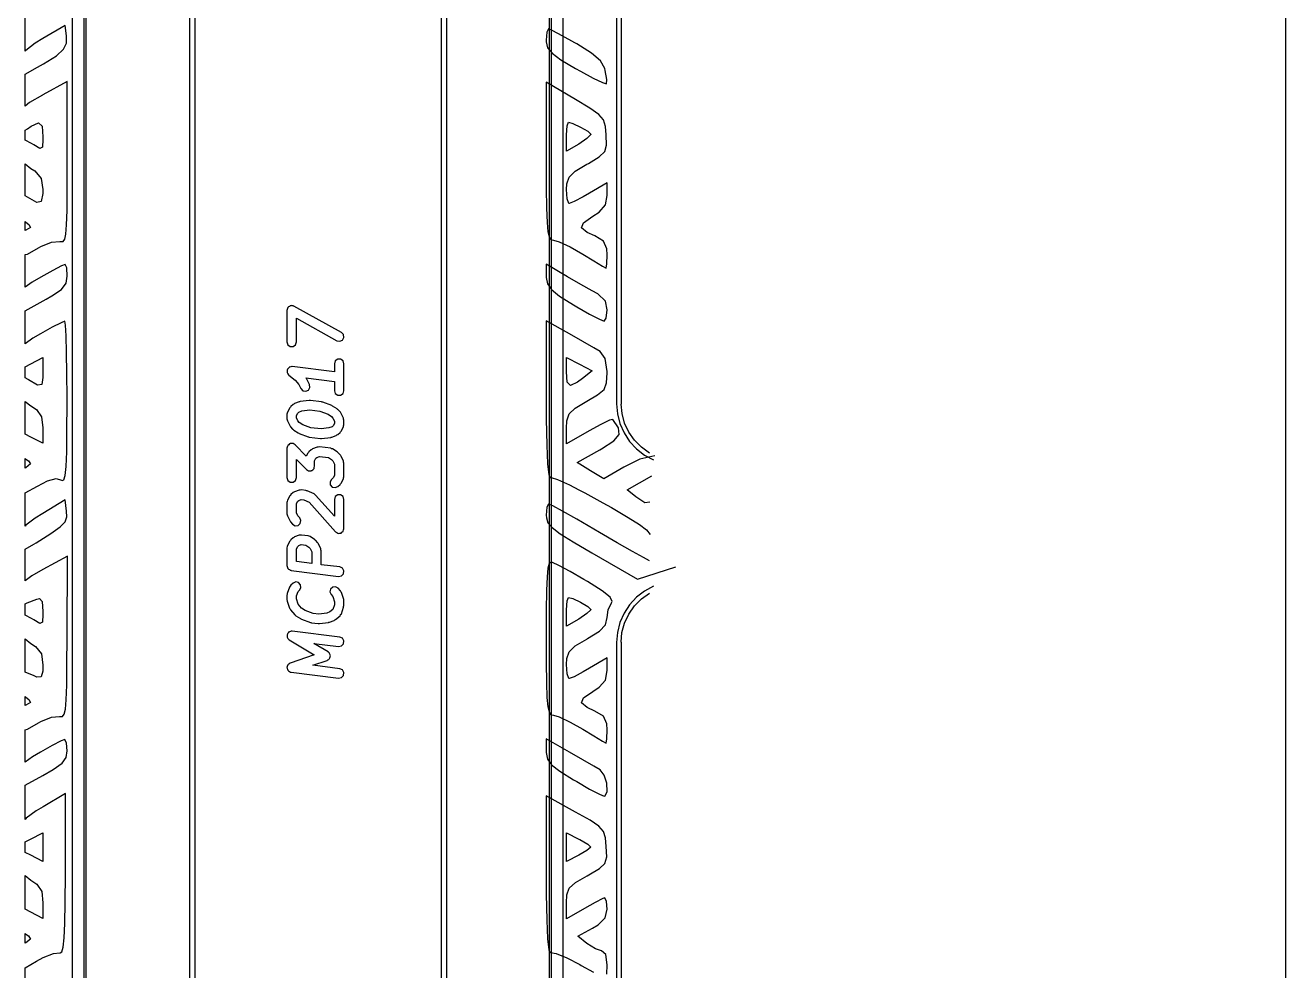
# Model space of a CAD drawing. Header units: millimetres. Extents: x 38 to 487, y 14 to 137.
# Drawn here: x 460.1 to 486.66, y 66.08 to 86 of the extents above; entities that cross this region are included whole.
import ezdxf

# ---------------------------------------------------------------- set-up
doc = ezdxf.new("R2010")
doc.units = ezdxf.units.MM
doc.layers.add('BLACK', color=20, linetype='Continuous')

msp = doc.modelspace()

# ---------------------------------------------------------------- linework, layer by layer
for p, q in [((486.659, 16.436), (486.659, 134.786)), ((461.085, 93.635), (461.085, 57.319)), ((471.435, 57.319), (471.435, 93.635))]:
    msp.add_line(p, q)
at = {"layer": 'BLACK', "linetype": 'Continuous'}
for p, q in [((472.559, 113.608), (472.559, 78.024)), ((472.559, 113.608), (472.559, 78.024)), ((472.659, 78.024), (472.659, 113.608)), ((472.659, 78.024), (472.659, 113.608)), ((461.335, 93.694), (461.335, 57.594)), ((461.385, 57.619), (461.385, 93.668)), ((471.135, 93.668), (471.135, 57.619)), ((471.185, 57.594), (471.185, 93.694)), ((463.56, 93.474), (463.56, 57.793)), ((463.68, 57.854), (463.68, 93.414)), ((468.86, 93.414), (468.86, 57.854)), ((468.98, 57.793), (468.98, 93.474)), ((460.098, 85.447), (460.098, 86.151)), ((460.942, 85.988), (460.471, 85.712)), ((460.97, 85.77), (460.942, 85.988)), ((471.09, 85.85), (471.076, 85.678)), ((471.123, 85.917), (471.09, 85.85)), ((471.214, 85.877), (471.123, 85.917)), ((471.413, 85.772), (471.214, 85.877)), ((460.31, 85.614), (460.112, 85.466)), ((460.471, 85.712), (460.31, 85.614)), ((460.907, 85.488), (460.97, 85.617)), ((460.97, 85.617), (460.97, 85.77)), ((471.076, 85.678), (471.077, 85.646)), ((471.077, 85.646), (471.106, 85.522)), ((471.678, 85.624), (471.413, 85.772)), ((471.718, 85.601), (471.678, 85.624)), ((472.031, 85.405), (471.718, 85.601)), ((460.112, 85.466), (460.098, 85.447)), ((460.485, 85.183), (460.755, 85.353)), ((460.755, 85.353), (460.907, 85.488)), ((471.106, 85.522), (471.199, 85.405)), ((471.199, 85.405), (471.385, 85.269)), ((471.385, 85.269), (471.695, 85.085)), ((472.217, 85.244), (472.031, 85.405)), ((460.098, 84.962), (460.358, 85.111)), ((460.358, 85.111), (460.485, 85.183)), ((471.695, 85.085), (471.799, 85.026)), ((471.799, 85.026), (472.068, 84.881)), ((472.308, 85.087), (472.217, 85.244)), ((472.321, 85.039), (472.308, 85.087)), ((472.35, 84.854), (472.321, 85.039)), ((460.098, 84.293), (460.098, 84.962)), ((460.984, 84.811), (460.472, 84.53)), ((460.984, 83.106), (460.984, 84.811)), ((471.696, 84.43), (471.076, 84.796)), ((471.076, 84.796), (471.076, 83.133)), ((472.068, 84.881), (472.262, 84.787)), ((472.262, 84.787), (472.344, 84.762)), ((472.344, 84.762), (472.35, 84.854)), ((460.459, 84.523), (460.19, 84.366)), ((460.472, 84.53), (460.459, 84.523)), ((460.19, 84.366), (460.098, 84.293)), ((471.998, 84.248), (471.696, 84.43)), ((472.183, 84.117), (471.998, 84.248)), ((460.225, 83.868), (460.381, 83.937)), ((460.381, 83.937), (460.454, 83.868)), ((471.517, 83.874), (471.542, 83.95)), ((471.542, 83.95), (471.633, 83.926)), ((472.282, 84), (472.183, 84.117)), ((472.324, 83.862), (472.282, 84)), ((460.098, 83.786), (460.148, 83.816)), ((460.098, 83.576), (460.098, 83.786)), ((460.148, 83.816), (460.225, 83.868)), ((460.454, 83.868), (460.471, 83.645)), ((471.504, 83.688), (471.517, 83.874)), ((471.504, 83.645), (471.504, 83.688)), ((471.633, 83.926), (471.797, 83.85)), ((471.797, 83.85), (471.95, 83.762)), ((472.015, 83.691), (471.932, 83.608)), ((471.95, 83.762), (472.017, 83.698)), ((472.017, 83.698), (472.015, 83.691)), ((472.34, 83.686), (472.324, 83.862)), ((472.347, 83.47), (472.34, 83.686)), ((460.233, 83.507), (460.098, 83.576)), ((460.281, 83.474), (460.233, 83.507)), ((460.407, 83.397), (460.281, 83.474)), ((460.46, 83.426), (460.407, 83.397)), ((460.471, 83.591), (460.46, 83.426)), ((460.471, 83.645), (460.471, 83.591)), ((471.504, 83.341), (471.504, 83.645)), ((471.76, 83.493), (471.504, 83.341)), ((471.932, 83.608), (471.76, 83.493)), ((472.309, 83.332), (472.347, 83.47)), ((471.963, 83.084), (472.193, 83.22)), ((472.193, 83.22), (472.309, 83.332)), ((460.098, 82.403), (460.098, 83.079)), ((460.098, 83.079), (460.215, 82.98)), ((460.215, 82.98), (460.299, 82.925)), ((460.299, 82.925), (460.436, 82.768)), ((460.984, 82.526), (460.984, 83.106)), ((471.076, 83.133), (471.077, 82.566)), ((471.558, 82.798), (471.687, 82.919)), ((471.687, 82.919), (471.934, 83.068)), ((471.934, 83.068), (471.963, 83.084)), ((460.436, 82.768), (460.471, 82.534)), ((471.504, 82.533), (471.509, 82.657)), ((471.509, 82.657), (471.558, 82.798)), ((472.359, 82.674), (471.988, 82.456)), ((472.359, 82.411), (472.359, 82.674)), ((460.143, 82.376), (460.098, 82.403)), ((460.148, 82.372), (460.143, 82.376)), ((460.34, 82.26), (460.148, 82.372)), ((460.47, 82.448), (460.437, 82.28)), ((460.471, 82.534), (460.47, 82.448)), ((460.98, 82.095), (460.984, 82.526)), ((471.077, 82.566), (471.082, 82.139)), ((471.518, 82.337), (471.504, 82.533)), ((471.855, 82.381), (471.661, 82.279)), ((471.988, 82.456), (471.855, 82.381)), ((472.324, 82.21), (472.359, 82.411)), ((460.437, 82.28), (460.34, 82.26)), ((460.971, 81.793), (460.98, 82.095)), ((471.082, 82.139), (471.092, 81.839)), ((471.554, 82.241), (471.518, 82.337)), ((471.56, 82.239), (471.554, 82.241)), ((471.661, 82.279), (471.56, 82.239)), ((472.191, 82.057), (472.324, 82.21)), ((460.098, 81.672), (460.098, 81.863)), ((460.098, 81.863), (460.108, 81.848)), ((460.108, 81.848), (460.173, 81.799)), ((471.092, 81.839), (471.109, 81.644)), ((471.819, 81.728), (471.86, 81.833)), ((471.86, 81.833), (472.06, 81.971)), ((472.06, 81.971), (472.191, 82.057)), ((460.108, 81.68), (460.098, 81.672)), ((460.211, 81.734), (460.108, 81.68)), ((460.173, 81.799), (460.211, 81.734)), ((460.931, 81.487), (460.955, 81.597)), ((460.955, 81.597), (460.971, 81.793)), ((471.109, 81.644), (471.136, 81.532)), ((471.94, 81.629), (471.819, 81.728)), ((472.1, 81.556), (471.94, 81.629)), ((472.284, 81.448), (472.1, 81.556)), ((460.143, 81.173), (460.377, 81.305)), ((460.377, 81.305), (460.429, 81.335)), ((460.429, 81.335), (460.655, 81.426)), ((460.655, 81.426), (460.826, 81.441)), ((460.826, 81.441), (460.846, 81.437)), ((460.846, 81.437), (460.895, 81.441)), ((460.895, 81.441), (460.931, 81.487)), ((471.136, 81.532), (471.174, 81.481)), ((471.174, 81.481), (471.226, 81.469)), ((471.226, 81.469), (471.35, 81.435)), ((471.35, 81.435), (471.578, 81.329)), ((471.578, 81.329), (471.846, 81.176)), ((472.352, 81.287), (472.284, 81.448)), ((472.359, 81.16), (472.352, 81.287)), ((460.098, 81.163), (460.143, 81.173)), ((460.098, 80.477), (460.098, 81.163)), ((471.846, 81.176), (472.077, 81.033)), ((472.077, 81.033), (472.26, 80.923)), ((472.353, 80.968), (472.359, 81.16)), ((460.678, 80.829), (460.427, 80.692)), ((460.864, 80.925), (460.678, 80.829)), ((460.94, 80.956), (460.864, 80.925)), ((460.972, 80.882), (460.94, 80.956)), ((460.984, 80.713), (460.972, 80.882)), ((471.525, 80.696), (471.076, 80.96)), ((471.076, 80.96), (471.076, 80.706)), ((472.26, 80.923), (472.337, 80.878)), ((472.337, 80.878), (472.34, 80.878)), ((472.34, 80.878), (472.353, 80.968)), ((460.247, 80.586), (460.098, 80.477)), ((460.427, 80.692), (460.247, 80.586)), ((460.864, 80.432), (460.96, 80.56)), ((460.96, 80.56), (460.984, 80.713)), ((471.076, 80.706), (471.076, 80.684)), ((471.076, 80.684), (471.1, 80.548)), ((471.1, 80.548), (471.184, 80.428)), ((471.802, 80.537), (471.525, 80.696)), ((472.046, 80.401), (471.802, 80.537)), ((460.286, 80.084), (460.536, 80.222)), ((460.536, 80.222), (460.661, 80.293)), ((460.661, 80.293), (460.864, 80.432)), ((471.184, 80.428), (471.358, 80.291)), ((471.358, 80.291), (471.653, 80.106)), ((472.166, 80.339), (472.046, 80.401)), ((472.325, 80.183), (472.166, 80.339)), ((460.098, 79.982), (460.286, 80.084)), ((460.098, 79.285), (460.098, 79.982)), ((465.616, 80.001), (465.613, 79.991)), ((465.613, 79.991), (465.613, 79.325)), ((465.625, 80.029), (465.614, 80.01)), ((465.614, 80.01), (465.616, 80.001)), ((465.632, 80.05), (465.625, 80.029)), ((465.64, 80.056), (465.632, 80.05)), ((465.644, 80.064), (465.64, 80.056)), ((465.664, 80.074), (465.644, 80.064)), ((465.682, 80.086), (465.664, 80.074)), ((465.692, 80.086), (465.682, 80.086)), ((465.7, 80.091), (465.692, 80.086)), ((465.722, 80.086), (465.7, 80.091)), ((465.744, 80.086), (465.722, 80.086)), ((465.751, 80.081), (465.744, 80.086)), ((465.761, 80.079), (465.751, 80.081)), ((466.761, 79.525), (465.761, 80.079)), ((471.653, 80.106), (471.721, 80.066)), ((471.721, 80.066), (471.991, 79.91)), ((472.359, 80.002), (472.325, 80.183)), ((472.339, 79.828), (472.359, 80.002)), ((460.853, 79.729), (460.667, 79.634)), ((460.93, 79.759), (460.853, 79.729)), ((460.946, 79.678), (460.93, 79.759)), ((465.813, 79.325), (465.813, 79.822)), ((465.813, 79.822), (466.664, 79.35)), ((471.568, 79.493), (471.076, 79.771)), ((471.076, 79.771), (471.076, 78.092)), ((471.991, 79.91), (472.196, 79.801)), ((472.196, 79.801), (472.295, 79.759)), ((472.295, 79.759), (472.339, 79.828)), ((460.418, 79.496), (460.259, 79.402)), ((460.667, 79.634), (460.418, 79.496)), ((460.959, 79.451), (460.946, 79.678)), ((460.97, 79.104), (460.959, 79.451)), ((466.803, 79.48), (466.761, 79.525)), ((466.781, 79.365), (466.811, 79.419)), ((466.811, 79.419), (466.803, 79.48)), ((471.846, 79.334), (471.568, 79.493)), ((460.259, 79.402), (460.098, 79.285)), ((465.613, 79.325), (465.632, 79.266)), ((465.632, 79.266), (465.682, 79.23)), ((465.682, 79.23), (465.744, 79.23)), ((465.744, 79.23), (465.794, 79.266)), ((465.794, 79.266), (465.813, 79.325)), ((466.664, 79.35), (466.725, 79.339)), ((466.725, 79.339), (466.781, 79.365)), ((472.082, 79.199), (471.846, 79.334)), ((472.209, 79.124), (472.082, 79.199)), ((460.215, 78.861), (460.471, 78.994)), ((460.471, 78.994), (460.471, 78.692)), ((460.978, 78.663), (460.97, 79.104)), ((466.632, 78.925), (466.613, 78.866)), ((466.682, 78.961), (466.632, 78.925)), ((466.744, 78.961), (466.682, 78.961)), ((466.794, 78.925), (466.744, 78.961)), ((466.813, 78.866), (466.794, 78.925)), ((471.504, 78.692), (471.504, 78.994)), ((471.504, 78.994), (471.775, 78.853)), ((472.32, 78.978), (472.209, 79.124)), ((472.359, 78.703), (472.32, 78.978)), ((460.098, 78.801), (460.215, 78.861)), ((460.098, 78.57), (460.098, 78.801)), ((460.471, 78.692), (460.47, 78.577)), ((460.98, 78.153), (460.978, 78.663)), ((465.618, 78.713), (465.614, 78.687)), ((465.614, 78.687), (465.617, 78.683)), ((465.617, 78.683), (465.616, 78.679)), ((465.616, 78.679), (465.631, 78.656)), ((465.619, 78.74), (465.618, 78.713)), ((465.622, 78.744), (465.619, 78.74)), ((465.641, 78.768), (465.622, 78.748)), ((465.622, 78.748), (465.622, 78.744)), ((465.631, 78.656), (465.644, 78.633)), ((465.657, 78.789), (465.641, 78.768)), ((465.644, 78.633), (465.648, 78.631)), ((465.648, 78.631), (465.651, 78.627)), ((465.651, 78.627), (465.787, 78.52)), ((465.661, 78.79), (465.657, 78.789)), ((465.664, 78.793), (465.661, 78.79)), ((465.691, 78.798), (465.664, 78.793)), ((465.717, 78.806), (465.691, 78.798)), ((465.721, 78.804), (465.717, 78.806)), ((465.725, 78.805), (465.721, 78.804)), ((466.613, 78.694), (465.725, 78.805)), ((466.613, 78.866), (466.613, 78.694)), ((466.813, 78.295), (466.813, 78.866)), ((471.52, 78.475), (471.504, 78.692)), ((471.775, 78.853), (472.046, 78.713)), ((472.046, 78.713), (471.839, 78.554)), ((472.349, 78.465), (472.359, 78.674)), ((472.359, 78.674), (472.359, 78.703)), ((460.157, 78.536), (460.098, 78.57)), ((460.169, 78.529), (460.157, 78.536)), ((460.357, 78.417), (460.169, 78.529)), ((460.445, 78.427), (460.357, 78.417)), ((460.47, 78.577), (460.445, 78.427)), ((465.787, 78.52), (465.866, 78.43)), ((465.866, 78.43), (465.908, 78.342)), ((466.025, 78.552), (466.012, 78.567)), ((466.012, 78.567), (466.613, 78.492)), ((466.031, 78.539), (466.025, 78.552)), ((466.041, 78.528), (466.031, 78.539)), ((466.089, 78.427), (466.041, 78.528)), ((466.067, 78.311), (466.097, 78.365)), ((466.097, 78.365), (466.089, 78.427)), ((466.613, 78.492), (466.613, 78.295)), ((471.586, 78.406), (471.52, 78.475)), ((471.733, 78.476), (471.586, 78.406)), ((471.839, 78.554), (471.733, 78.476)), ((472.294, 78.326), (472.349, 78.465)), ((460.98, 78.04), (460.98, 78.153)), ((466.081, 78.091), (465.891, 78.067)), ((465.908, 78.342), (465.95, 78.297)), ((465.95, 78.297), (466.011, 78.285)), ((466.011, 78.285), (466.067, 78.311)), ((466.094, 78.088), (466.081, 78.091)), ((466.106, 78.091), (466.094, 78.088)), ((466.344, 78.061), (466.106, 78.091)), ((466.613, 78.295), (466.632, 78.236)), ((466.632, 78.236), (466.682, 78.2)), ((466.682, 78.2), (466.744, 78.2)), ((466.744, 78.2), (466.794, 78.236)), ((466.794, 78.236), (466.813, 78.295)), ((471.076, 78.092), (471.077, 77.7)), ((471.931, 78.075), (472.157, 78.208)), ((472.157, 78.208), (472.294, 78.326)), ((460.098, 77.382), (460.098, 78.073)), ((460.098, 78.073), (460.214, 77.98)), ((460.214, 77.98), (460.338, 77.899)), ((460.338, 77.899), (460.444, 77.75)), ((460.978, 77.448), (460.98, 78.04)), ((465.624, 77.848), (465.62, 77.824)), ((465.672, 77.937), (465.624, 77.848)), ((465.685, 77.95), (465.672, 77.937)), ((465.694, 77.965), (465.685, 77.95)), ((465.742, 78.007), (465.694, 77.965)), ((465.759, 78.014), (465.742, 78.007)), ((465.773, 78.025), (465.759, 78.014)), ((465.868, 78.061), (465.773, 78.025)), ((465.813, 77.776), (465.84, 77.827)), ((465.84, 77.827), (465.86, 77.845)), ((465.86, 77.845), (465.927, 77.87)), ((465.88, 78.062), (465.868, 78.061)), ((465.891, 78.067), (465.88, 78.062)), ((465.927, 77.87), (466.094, 77.891)), ((466.094, 77.891), (466.308, 77.864)), ((466.308, 77.864), (466.478, 77.8)), ((466.355, 78.056), (466.344, 78.061)), ((466.367, 78.055), (466.355, 78.056)), ((466.557, 77.984), (466.367, 78.055)), ((466.565, 77.977), (466.557, 77.984)), ((466.575, 77.975), (466.565, 77.977)), ((466.67, 77.915), (466.575, 77.975)), ((466.68, 77.904), (466.67, 77.915)), ((466.692, 77.897), (466.68, 77.904)), ((466.74, 77.844), (466.692, 77.897)), ((466.746, 77.83), (466.74, 77.844)), ((466.755, 77.82), (466.746, 77.83)), ((471.559, 77.808), (471.687, 77.928)), ((471.687, 77.928), (471.931, 78.075)), ((472.559, 78.024), (472.577, 77.811)), ((472.559, 78.024), (472.577, 77.811)), ((472.656, 78.015), (472.659, 78.024)), ((472.656, 78.015), (472.659, 78.024)), ((472.673, 77.816), (472.656, 78.015)), ((472.673, 77.816), (472.656, 78.015)), ((460.444, 77.75), (460.471, 77.512)), ((465.62, 77.824), (465.613, 77.801)), ((465.613, 77.801), (465.613, 77.706)), ((465.613, 77.706), (465.619, 77.685)), ((465.619, 77.685), (465.622, 77.663)), ((465.622, 77.663), (465.67, 77.562)), ((465.67, 77.562), (465.68, 77.551)), ((465.813, 77.728), (465.813, 77.776)), ((465.845, 77.66), (465.813, 77.728)), ((465.873, 77.628), (465.845, 77.66)), ((465.948, 77.581), (465.873, 77.628)), ((466.118, 77.518), (465.948, 77.581)), ((466.478, 77.8), (466.552, 77.753)), ((466.552, 77.753), (466.581, 77.721)), ((466.581, 77.721), (466.613, 77.654)), ((466.613, 77.606), (466.585, 77.555)), ((466.613, 77.654), (466.613, 77.606)), ((466.803, 77.718), (466.755, 77.82)), ((466.806, 77.697), (466.803, 77.718)), ((466.805, 77.558), (466.813, 77.581)), ((466.813, 77.676), (466.806, 77.697)), ((466.813, 77.581), (466.813, 77.676)), ((471.077, 77.7), (471.086, 77.149)), ((471.504, 77.508), (471.511, 77.666)), ((471.511, 77.666), (471.559, 77.808)), ((472.227, 77.588), (471.979, 77.453)), ((472.408, 77.675), (472.227, 77.588)), ((472.48, 77.694), (472.408, 77.675)), ((472.602, 77.514), (472.48, 77.694)), ((472.577, 77.811), (472.63, 77.604)), ((472.577, 77.811), (472.63, 77.604)), ((472.63, 77.604), (472.716, 77.408)), ((472.63, 77.604), (472.716, 77.408)), ((472.727, 77.614), (472.673, 77.816)), ((472.727, 77.614), (472.673, 77.816)), ((472.816, 77.424), (472.727, 77.614)), ((472.816, 77.424), (472.727, 77.614)), ((460.215, 77.322), (460.098, 77.382)), ((460.471, 77.189), (460.215, 77.322)), ((460.471, 77.512), (460.471, 77.189)), ((460.972, 77.009), (460.978, 77.448)), ((465.68, 77.551), (465.686, 77.538)), ((465.686, 77.538), (465.733, 77.484)), ((465.733, 77.484), (465.746, 77.477)), ((465.746, 77.477), (465.755, 77.466)), ((465.755, 77.466), (465.85, 77.407)), ((465.85, 77.407), (465.86, 77.404)), ((465.86, 77.404), (465.868, 77.398)), ((465.868, 77.398), (466.058, 77.326)), ((466.058, 77.326), (466.07, 77.326)), ((466.07, 77.326), (466.081, 77.321)), ((466.081, 77.321), (466.319, 77.291)), ((466.332, 77.491), (466.118, 77.518)), ((466.319, 77.291), (466.332, 77.293)), ((466.498, 77.512), (466.332, 77.491)), ((466.332, 77.293), (466.344, 77.291)), ((466.344, 77.291), (466.535, 77.315)), ((466.565, 77.537), (466.498, 77.512)), ((466.535, 77.315), (466.545, 77.32)), ((466.545, 77.32), (466.557, 77.32)), ((466.557, 77.32), (466.653, 77.356)), ((466.585, 77.555), (466.565, 77.537)), ((466.653, 77.356), (466.667, 77.367)), ((466.667, 77.367), (466.683, 77.374)), ((466.683, 77.374), (466.731, 77.416)), ((466.731, 77.416), (466.74, 77.432)), ((466.74, 77.432), (466.753, 77.444)), ((466.753, 77.444), (466.801, 77.534)), ((466.801, 77.534), (466.805, 77.558)), ((471.504, 77.181), (471.504, 77.508)), ((471.979, 77.453), (471.504, 77.181)), ((472.499, 77.24), (472.614, 77.374)), ((472.614, 77.374), (472.602, 77.514)), ((472.716, 77.408), (472.833, 77.229)), ((472.716, 77.408), (472.833, 77.229)), ((472.936, 77.253), (472.816, 77.424)), ((472.936, 77.253), (472.816, 77.424)), ((465.62, 77.109), (465.613, 77.087)), ((465.613, 77.087), (465.613, 76.468)), ((465.624, 77.132), (465.62, 77.109)), ((465.629, 77.138), (465.624, 77.132)), ((465.632, 77.145), (465.629, 77.138)), ((465.651, 77.159), (465.632, 77.145)), ((465.667, 77.176), (465.651, 77.159)), ((465.675, 77.177), (465.667, 77.176)), ((465.682, 77.182), (465.675, 77.177)), ((465.705, 77.182), (465.682, 77.182)), ((465.728, 77.185), (465.705, 77.182)), ((465.735, 77.182), (465.728, 77.185)), ((465.744, 77.182), (465.735, 77.182)), ((465.762, 77.168), (465.744, 77.182)), ((465.783, 77.157), (465.762, 77.168)), ((466.019, 76.921), (465.783, 77.157)), ((466.123, 77.055), (466.075, 77.013)), ((466.14, 77.062), (466.123, 77.055)), ((466.154, 77.073), (466.14, 77.062)), ((466.249, 77.109), (466.154, 77.073)), ((466.273, 77.11), (466.249, 77.109)), ((466.296, 77.114), (466.273, 77.11)), ((466.535, 77.085), (466.296, 77.114)), ((466.554, 77.075), (466.535, 77.085)), ((466.575, 77.07), (466.554, 77.075)), ((466.67, 77.011), (466.575, 77.07)), ((471.086, 77.149), (471.104, 76.758)), ((471.727, 76.783), (472.207, 77.055)), ((472.207, 77.055), (472.243, 77.076)), ((472.243, 77.076), (472.499, 77.24)), ((472.833, 77.229), (472.978, 77.071)), ((472.833, 77.229), (472.978, 77.071)), ((473.084, 77.105), (472.936, 77.253)), ((473.084, 77.105), (472.936, 77.253)), ((472.978, 77.071), (473.146, 76.94)), ((472.978, 77.071), (473.146, 76.94)), ((473.255, 76.985), (473.084, 77.105)), ((473.255, 76.985), (473.084, 77.105)), ((460.098, 76.665), (460.098, 76.869)), ((460.098, 76.869), (460.108, 76.855)), ((460.108, 76.855), (460.166, 76.819)), ((460.166, 76.819), (460.212, 76.754)), ((460.96, 76.704), (460.972, 77.009)), ((465.813, 76.468), (465.813, 76.845)), ((465.813, 76.845), (466.023, 76.635)), ((466.053, 76.985), (466.019, 76.921)), ((466.066, 76.997), (466.053, 76.985)), ((466.075, 77.013), (466.066, 76.997)), ((466.194, 76.823), (466.221, 76.875)), ((466.194, 76.706), (466.194, 76.823)), ((466.221, 76.875), (466.241, 76.892)), ((466.241, 76.892), (466.296, 76.913)), ((466.296, 76.913), (466.488, 76.889)), ((466.488, 76.889), (466.552, 76.849)), ((466.552, 76.849), (466.581, 76.817)), ((466.581, 76.817), (466.613, 76.749)), ((466.68, 77), (466.67, 77.011)), ((466.692, 76.992), (466.68, 77)), ((466.74, 76.939), (466.692, 76.992)), ((466.746, 76.925), (466.74, 76.939)), ((466.755, 76.915), (466.746, 76.925)), ((466.803, 76.814), (466.755, 76.915)), ((466.806, 76.792), (466.803, 76.814)), ((466.813, 76.771), (466.806, 76.792)), ((466.813, 76.485), (466.813, 76.771)), ((472.01, 76.611), (471.727, 76.783)), ((473.049, 76.854), (472.714, 76.688)), ((473.362, 76.923), (473.049, 76.854)), ((473.146, 76.94), (473.335, 76.838)), ((473.146, 76.94), (473.335, 76.838)), ((460.108, 76.676), (460.098, 76.665)), ((460.212, 76.754), (460.108, 76.676)), ((460.914, 76.421), (460.941, 76.514)), ((460.941, 76.514), (460.96, 76.704)), ((466.023, 76.635), (466.044, 76.624)), ((466.044, 76.624), (466.063, 76.611)), ((466.063, 76.611), (466.071, 76.611)), ((466.071, 76.611), (466.078, 76.607)), ((466.078, 76.607), (466.101, 76.611)), ((466.101, 76.611), (466.124, 76.611)), ((466.124, 76.611), (466.131, 76.615)), ((466.131, 76.615), (466.139, 76.617)), ((466.139, 76.617), (466.156, 76.633)), ((466.156, 76.633), (466.174, 76.647)), ((466.174, 76.647), (466.177, 76.655)), ((466.177, 76.655), (466.183, 76.66)), ((466.183, 76.66), (466.186, 76.683)), ((466.186, 76.683), (466.194, 76.706)), ((466.613, 76.51), (466.585, 76.459)), ((466.613, 76.749), (466.613, 76.51)), ((471.104, 76.758), (471.129, 76.528)), ((471.129, 76.528), (471.162, 76.466)), ((472.293, 76.439), (472.01, 76.611)), ((472.714, 76.688), (472.293, 76.439)), ((473.041, 76.355), (473.3, 76.501)), ((460.098, 76.145), (460.355, 76.289)), ((460.355, 76.289), (460.566, 76.397)), ((460.566, 76.397), (460.75, 76.451)), ((460.75, 76.451), (460.865, 76.416)), ((460.865, 76.416), (460.878, 76.408)), ((460.878, 76.408), (460.914, 76.421)), ((465.613, 76.468), (465.632, 76.409)), ((465.632, 76.409), (465.682, 76.372)), ((465.682, 76.372), (465.744, 76.372)), ((465.744, 76.372), (465.794, 76.409)), ((465.794, 76.409), (465.813, 76.468)), ((466.552, 76.43), (466.52, 76.377)), ((466.52, 76.377), (466.525, 76.315)), ((466.525, 76.315), (466.566, 76.269)), ((466.585, 76.459), (466.552, 76.43)), ((466.566, 76.269), (466.626, 76.255)), ((466.626, 76.255), (466.683, 76.279)), ((466.683, 76.279), (466.731, 76.321)), ((466.731, 76.321), (466.74, 76.336)), ((466.74, 76.336), (466.753, 76.349)), ((466.753, 76.349), (466.801, 76.438)), ((466.801, 76.438), (466.805, 76.462)), ((466.805, 76.462), (466.813, 76.485)), ((471.162, 76.466), (471.177, 76.469)), ((471.177, 76.469), (471.316, 76.425)), ((471.316, 76.425), (471.564, 76.312)), ((471.564, 76.312), (471.765, 76.21)), ((472.783, 76.21), (473.041, 76.355)), ((460.098, 75.443), (460.098, 76.145)), ((460.942, 75.996), (460.471, 75.713)), ((460.971, 75.762), (460.942, 75.996)), ((465.62, 75.967), (465.613, 75.944)), ((465.624, 75.991), (465.62, 75.967)), ((465.672, 76.08), (465.624, 75.991)), ((465.685, 76.093), (465.672, 76.08)), ((465.694, 76.108), (465.685, 76.093)), ((465.742, 76.15), (465.694, 76.108)), ((465.759, 76.157), (465.742, 76.15)), ((465.773, 76.168), (465.759, 76.157)), ((465.868, 76.204), (465.773, 76.168)), ((465.813, 75.919), (465.84, 75.97)), ((465.84, 75.97), (465.86, 75.987)), ((465.86, 75.987), (465.915, 76.008)), ((465.892, 76.205), (465.868, 76.204)), ((465.916, 76.21), (465.892, 76.205)), ((465.915, 76.008), (465.971, 76.001)), ((466.011, 76.198), (465.916, 76.21)), ((465.971, 76.001), (466.08, 75.951)), ((466.025, 76.191), (466.011, 76.198)), ((466.04, 76.189), (466.025, 76.191)), ((466.183, 76.124), (466.04, 76.189)), ((466.198, 76.11), (466.183, 76.124)), ((466.216, 76.099), (466.198, 76.11)), ((466.613, 75.653), (466.216, 76.099)), ((466.632, 76.068), (466.613, 76.009)), ((466.613, 76.009), (466.613, 75.653)), ((466.682, 76.104), (466.632, 76.068)), ((466.744, 76.104), (466.682, 76.104)), ((466.794, 76.068), (466.744, 76.104)), ((466.813, 76.009), (466.794, 76.068)), ((466.813, 75.39), (466.813, 76.009)), ((471.765, 76.21), (471.892, 76.145)), ((471.892, 76.145), (472.27, 75.937)), ((472.965, 76.06), (472.783, 76.21)), ((473.155, 75.933), (472.965, 76.06)), ((460.471, 75.713), (460.31, 75.613)), ((460.976, 75.638), (460.971, 75.762)), ((465.613, 75.944), (465.613, 75.706)), ((465.613, 75.706), (465.619, 75.685)), ((465.813, 75.728), (465.813, 75.919)), ((465.845, 75.66), (465.813, 75.728)), ((466.08, 75.951), (466.638, 75.324)), ((471.091, 75.845), (471.076, 75.673)), ((471.125, 75.91), (471.091, 75.845)), ((471.213, 75.87), (471.125, 75.91)), ((471.42, 75.757), (471.213, 75.87)), ((471.718, 75.59), (471.42, 75.757)), ((472.27, 75.937), (472.451, 75.834)), ((472.451, 75.834), (472.805, 75.629)), ((473.258, 75.949), (473.155, 75.933)), ((460.112, 75.462), (460.098, 75.443)), ((460.31, 75.613), (460.112, 75.462)), ((460.837, 75.427), (460.941, 75.535)), ((460.941, 75.535), (460.976, 75.638)), ((465.619, 75.685), (465.622, 75.663)), ((465.622, 75.663), (465.67, 75.562)), ((465.67, 75.562), (465.68, 75.551)), ((465.68, 75.551), (465.686, 75.538)), ((465.686, 75.538), (465.733, 75.484)), ((465.733, 75.484), (465.786, 75.453)), ((465.786, 75.453), (465.848, 75.459)), ((465.883, 75.617), (465.845, 75.66)), ((465.848, 75.459), (465.894, 75.5)), ((465.907, 75.561), (465.883, 75.617)), ((465.894, 75.5), (465.907, 75.561)), ((471.076, 75.673), (471.079, 75.618)), ((471.079, 75.618), (471.112, 75.517)), ((471.112, 75.517), (471.201, 75.413)), ((472.079, 75.382), (471.718, 75.59)), ((472.805, 75.629), (473.043, 75.48)), ((473.043, 75.48), (473.188, 75.367)), ((460.325, 75.095), (460.641, 75.29)), ((460.641, 75.29), (460.837, 75.427)), ((465.742, 75.198), (465.694, 75.156)), ((465.759, 75.205), (465.742, 75.198)), ((465.773, 75.216), (465.759, 75.205)), ((465.868, 75.252), (465.773, 75.216)), ((465.892, 75.253), (465.868, 75.252)), ((465.916, 75.257), (465.892, 75.253)), ((466.058, 75.239), (465.916, 75.257)), ((466.078, 75.23), (466.058, 75.239)), ((466.099, 75.225), (466.078, 75.23)), ((466.194, 75.165), (466.099, 75.225)), ((466.638, 75.324), (466.661, 75.31)), ((466.661, 75.31), (466.682, 75.295)), ((466.682, 75.295), (466.687, 75.295)), ((466.687, 75.295), (466.691, 75.292)), ((466.691, 75.292), (466.717, 75.295)), ((466.717, 75.295), (466.744, 75.295)), ((466.744, 75.295), (466.748, 75.298)), ((466.748, 75.298), (466.753, 75.299)), ((466.753, 75.299), (466.772, 75.316)), ((466.772, 75.316), (466.794, 75.331)), ((466.794, 75.331), (466.795, 75.336)), ((466.795, 75.336), (466.799, 75.34)), ((466.799, 75.34), (466.805, 75.365)), ((466.805, 75.365), (466.813, 75.39)), ((471.201, 75.413), (471.369, 75.285)), ((471.369, 75.285), (471.64, 75.115)), ((472.2, 75.312), (472.079, 75.382)), ((472.573, 75.095), (472.2, 75.312)), ((473.188, 75.367), (473.263, 75.268)), ((460.098, 74.959), (460.28, 75.068)), ((460.098, 74.292), (460.098, 74.959)), ((460.28, 75.068), (460.325, 75.095)), ((465.62, 75.014), (465.613, 74.991)), ((465.613, 74.991), (465.613, 74.61)), ((465.624, 75.038), (465.62, 75.014)), ((465.672, 75.128), (465.624, 75.038)), ((465.685, 75.14), (465.672, 75.128)), ((465.694, 75.156), (465.685, 75.14)), ((465.813, 74.966), (465.84, 75.017)), ((465.813, 74.699), (465.813, 74.966)), ((465.84, 75.017), (465.86, 75.035)), ((465.86, 75.035), (465.915, 75.056)), ((465.915, 75.056), (466.012, 75.044)), ((466.012, 75.044), (466.076, 75.003)), ((466.076, 75.003), (466.104, 74.971)), ((466.104, 74.971), (466.136, 74.904)), ((466.136, 74.904), (466.136, 74.658)), ((466.203, 75.154), (466.194, 75.165)), ((466.216, 75.147), (466.203, 75.154)), ((466.264, 75.094), (466.216, 75.147)), ((466.269, 75.08), (466.264, 75.094)), ((466.279, 75.07), (466.269, 75.08)), ((466.327, 74.968), (466.279, 75.07)), ((466.33, 74.947), (466.327, 74.968)), ((466.336, 74.926), (466.33, 74.947)), ((466.336, 74.633), (466.336, 74.926)), ((471.64, 75.115), (472.037, 74.882)), ((472.891, 74.913), (472.573, 75.095)), ((473.126, 74.782), (472.891, 74.913)), ((460.986, 74.811), (460.472, 74.529)), ((460.981, 73.104), (460.986, 74.811)), ((466.136, 74.658), (465.813, 74.699)), ((471.139, 74.656), (471.112, 74.56)), ((471.177, 74.686), (471.139, 74.656)), ((471.21, 74.68), (471.177, 74.686)), ((471.344, 74.614), (471.21, 74.68)), ((472.037, 74.882), (472.998, 74.328)), ((473.25, 74.717), (473.126, 74.782)), ((460.239, 74.395), (460.098, 74.292)), ((460.472, 74.529), (460.239, 74.395)), ((465.613, 74.61), (465.616, 74.601)), ((465.616, 74.601), (465.614, 74.592)), ((465.614, 74.592), (465.625, 74.572)), ((465.625, 74.572), (465.632, 74.552)), ((465.632, 74.552), (465.64, 74.546)), ((465.64, 74.546), (465.644, 74.537)), ((465.644, 74.537), (465.664, 74.528)), ((465.664, 74.528), (465.682, 74.515)), ((465.682, 74.515), (465.691, 74.515)), ((465.691, 74.515), (465.7, 74.511)), ((465.7, 74.511), (466.7, 74.386)), ((466.725, 74.585), (466.336, 74.633)), ((466.7, 74.386), (466.761, 74.398)), ((466.781, 74.558), (466.725, 74.585)), ((466.761, 74.398), (466.803, 74.443)), ((466.811, 74.504), (466.781, 74.558)), ((466.803, 74.443), (466.811, 74.504)), ((471.093, 74.377), (471.083, 74.086)), ((471.112, 74.56), (471.093, 74.377)), ((471.579, 74.486), (471.344, 74.614)), ((471.871, 74.32), (471.579, 74.486)), ((472.998, 74.328), (473.81, 74.585)), ((465.666, 74.161), (465.618, 74.024)), ((465.681, 74.182), (465.666, 74.161)), ((465.694, 74.204), (465.681, 74.182)), ((465.742, 74.245), (465.694, 74.204)), ((465.799, 74.27), (465.742, 74.245)), ((465.859, 74.256), (465.799, 74.27)), ((465.9, 74.209), (465.859, 74.256)), ((465.874, 74.095), (465.905, 74.148)), ((465.905, 74.148), (465.9, 74.209)), ((466.531, 74.119), (466.518, 74.059)), ((466.577, 74.16), (466.531, 74.119)), ((466.639, 74.166), (466.577, 74.16)), ((466.692, 74.135), (466.639, 74.166)), ((466.74, 74.082), (466.692, 74.135)), ((471.945, 74.277), (471.871, 74.32)), ((472.257, 74.084), (471.945, 74.277)), ((473.334, 74.18), (473.146, 74.078)), ((473.334, 74.18), (473.146, 74.078)), ((460.142, 73.828), (460.343, 73.91)), ((460.343, 73.91), (460.4, 73.921)), ((460.4, 73.921), (460.456, 73.854)), ((460.456, 73.854), (460.471, 73.648)), ((465.618, 74.007), (465.613, 73.991)), ((465.613, 73.991), (465.613, 73.896)), ((465.613, 73.896), (465.617, 73.881)), ((465.617, 73.881), (465.617, 73.866)), ((465.617, 73.866), (465.665, 73.717)), ((465.618, 74.024), (465.618, 74.007)), ((465.813, 73.974), (465.846, 74.07)), ((465.813, 73.912), (465.813, 73.974)), ((465.849, 73.798), (465.813, 73.912)), ((465.846, 74.07), (465.874, 74.095)), ((466.518, 74.059), (466.543, 74.002)), ((466.543, 74.002), (466.576, 73.965)), ((466.576, 73.965), (466.613, 73.851)), ((466.613, 73.851), (466.613, 73.788)), ((466.748, 74.063), (466.74, 74.082)), ((466.76, 74.046), (466.748, 74.063)), ((466.808, 73.897), (466.76, 74.046)), ((466.808, 73.881), (466.808, 73.897)), ((466.813, 73.866), (466.808, 73.881)), ((466.813, 73.771), (466.813, 73.866)), ((471.083, 74.086), (471.077, 73.667)), ((471.504, 73.682), (471.517, 73.868)), ((471.517, 73.868), (471.542, 73.943)), ((471.542, 73.943), (471.633, 73.92)), ((471.633, 73.92), (471.797, 73.844)), ((471.797, 73.844), (471.95, 73.755)), ((472.426, 73.948), (472.257, 74.084)), ((472.468, 73.858), (472.426, 73.948)), ((472.453, 73.832), (472.468, 73.858)), ((472.977, 73.946), (472.832, 73.789)), ((472.977, 73.946), (472.832, 73.789)), ((472.935, 73.765), (473.083, 73.912)), ((472.935, 73.765), (473.083, 73.912)), ((473.146, 74.078), (472.977, 73.946)), ((473.146, 74.078), (472.977, 73.946)), ((473.083, 73.912), (473.254, 74.032)), ((473.083, 73.912), (473.254, 74.032)), ((460.098, 73.811), (460.142, 73.828)), ((460.098, 73.57), (460.098, 73.811)), ((460.471, 73.581), (460.459, 73.419)), ((460.471, 73.648), (460.471, 73.581)), ((465.665, 73.717), (465.677, 73.7)), ((465.677, 73.7), (465.686, 73.681)), ((465.686, 73.681), (465.781, 73.574)), ((465.921, 73.717), (465.849, 73.798)), ((465.995, 73.671), (465.921, 73.717)), ((466.165, 73.607), (465.995, 73.671)), ((466.284, 73.592), (466.165, 73.607)), ((466.45, 73.613), (466.284, 73.592)), ((466.518, 73.638), (466.45, 73.613)), ((466.579, 73.692), (466.518, 73.638)), ((466.613, 73.788), (466.579, 73.692)), ((466.731, 73.559), (466.744, 73.581)), ((466.744, 73.581), (466.759, 73.601)), ((466.759, 73.601), (466.807, 73.738)), ((466.807, 73.755), (466.813, 73.771)), ((466.807, 73.738), (466.807, 73.755)), ((471.077, 73.667), (471.077, 73.335)), ((471.504, 73.639), (471.504, 73.682)), ((471.504, 73.335), (471.504, 73.639)), ((471.932, 73.602), (471.76, 73.487)), ((472.015, 73.685), (471.932, 73.602)), ((471.95, 73.755), (472.017, 73.692)), ((472.017, 73.692), (472.015, 73.685)), ((472.358, 73.52), (472.38, 73.679)), ((472.38, 73.679), (472.453, 73.832)), ((472.715, 73.61), (472.629, 73.414)), ((472.715, 73.61), (472.629, 73.414)), ((472.832, 73.789), (472.715, 73.61)), ((472.832, 73.789), (472.715, 73.61)), ((472.726, 73.404), (472.815, 73.593)), ((472.726, 73.404), (472.815, 73.593)), ((472.815, 73.593), (472.935, 73.765)), ((472.815, 73.593), (472.935, 73.765)), ((460.233, 73.501), (460.098, 73.57)), ((460.281, 73.468), (460.233, 73.501)), ((460.406, 73.391), (460.281, 73.468)), ((460.459, 73.419), (460.406, 73.391)), ((465.781, 73.574), (465.793, 73.566)), ((465.793, 73.566), (465.802, 73.555)), ((465.802, 73.555), (465.898, 73.496)), ((465.898, 73.496), (465.908, 73.493)), ((465.908, 73.493), (465.916, 73.487)), ((465.916, 73.487), (466.106, 73.416)), ((466.106, 73.416), (466.118, 73.415)), ((466.118, 73.415), (466.129, 73.41)), ((466.129, 73.41), (466.272, 73.392)), ((466.272, 73.392), (466.284, 73.395)), ((466.284, 73.395), (466.296, 73.392)), ((466.296, 73.392), (466.487, 73.416)), ((466.487, 73.416), (466.498, 73.421)), ((466.498, 73.421), (466.51, 73.422)), ((466.51, 73.422), (466.605, 73.457)), ((466.605, 73.457), (466.619, 73.469)), ((466.619, 73.469), (466.636, 73.476)), ((466.636, 73.476), (466.731, 73.559)), ((471.077, 73.335), (471.076, 73.097)), ((471.76, 73.487), (471.504, 73.335)), ((472.196, 73.233), (472.322, 73.369)), ((472.322, 73.369), (472.358, 73.52)), ((472.629, 73.414), (472.576, 73.206)), ((472.629, 73.414), (472.576, 73.206)), ((472.672, 73.202), (472.726, 73.404)), ((472.672, 73.202), (472.726, 73.404)), ((460.098, 72.366), (460.098, 73.073)), ((460.098, 73.073), (460.215, 72.974)), ((460.978, 72.523), (460.981, 73.104)), ((465.617, 73.136), (465.614, 73.115)), ((465.614, 73.115), (465.62, 73.106)), ((465.621, 73.166), (465.615, 73.156)), ((465.615, 73.156), (465.617, 73.136)), ((465.62, 73.106), (465.621, 73.095)), ((465.622, 73.177), (465.621, 73.166)), ((465.621, 73.095), (465.634, 73.079)), ((465.636, 73.192), (465.622, 73.177)), ((465.634, 73.079), (465.644, 73.061)), ((465.647, 73.209), (465.636, 73.192)), ((465.644, 73.061), (465.654, 73.056)), ((465.657, 73.214), (465.647, 73.209)), ((465.654, 73.056), (465.662, 73.048)), ((465.664, 73.222), (465.657, 73.214)), ((465.662, 73.048), (466.189, 72.736)), ((465.684, 73.226), (465.664, 73.222)), ((465.703, 73.234), (465.684, 73.226)), ((465.714, 73.231), (465.703, 73.234)), ((465.725, 73.233), (465.714, 73.231)), ((466.725, 73.108), (465.725, 73.233)), ((466.781, 73.082), (466.725, 73.108)), ((466.811, 73.028), (466.781, 73.082)), ((471.076, 73.097), (471.077, 72.573)), ((471.685, 72.921), (471.93, 73.067)), ((471.93, 73.067), (471.946, 73.075)), ((471.946, 73.075), (472.196, 73.233)), ((472.576, 73.206), (472.559, 72.993)), ((472.576, 73.206), (472.559, 72.993)), ((472.655, 73.002), (472.672, 73.202)), ((472.655, 73.002), (472.672, 73.202)), ((460.215, 72.974), (460.311, 72.911)), ((460.311, 72.911), (460.439, 72.755)), ((466.478, 72.798), (466.178, 72.975)), ((466.178, 72.975), (466.7, 72.91)), ((466.491, 72.783), (466.478, 72.798)), ((466.507, 72.772), (466.491, 72.783)), ((466.7, 72.91), (466.761, 72.922)), ((466.761, 72.922), (466.803, 72.967)), ((466.803, 72.967), (466.811, 73.028)), ((471.509, 72.659), (471.557, 72.8)), ((471.557, 72.8), (471.685, 72.921)), ((472.559, 72.993), (472.559, 41.527)), ((472.559, 72.993), (472.559, 41.527)), ((472.659, 72.993), (472.655, 73.002)), ((472.659, 72.993), (472.655, 73.002)), ((472.659, 41.527), (472.659, 72.993)), ((472.659, 41.527), (472.659, 72.993)), ((460.439, 72.755), (460.471, 72.518)), ((460.471, 72.518), (460.467, 72.393)), ((460.973, 72.092), (460.978, 72.523)), ((465.628, 72.517), (465.622, 72.51)), ((465.631, 72.525), (465.628, 72.517)), ((465.649, 72.539), (465.631, 72.525)), ((465.664, 72.555), (465.649, 72.539)), ((465.673, 72.557), (465.664, 72.555)), ((465.68, 72.562), (465.673, 72.557)), ((466.189, 72.736), (465.68, 72.562)), ((466.155, 72.513), (466.459, 72.617)), ((466.725, 72.442), (466.155, 72.513)), ((466.459, 72.617), (466.475, 72.629)), ((466.475, 72.629), (466.493, 72.637)), ((466.493, 72.637), (466.499, 72.647)), ((466.499, 72.647), (466.509, 72.654)), ((466.511, 72.76), (466.507, 72.772)), ((466.509, 72.654), (466.514, 72.673)), ((466.519, 72.751), (466.511, 72.76)), ((466.514, 72.673), (466.525, 72.69)), ((466.521, 72.732), (466.519, 72.751)), ((466.527, 72.713), (466.521, 72.732)), ((466.523, 72.702), (466.527, 72.713)), ((466.525, 72.69), (466.523, 72.702)), ((471.077, 72.573), (471.081, 72.141)), ((471.504, 72.532), (471.509, 72.659)), ((471.518, 72.334), (471.504, 72.532)), ((472.359, 72.668), (471.988, 72.45)), ((472.359, 72.405), (472.359, 72.668)), ((460.288, 72.289), (460.098, 72.366)), ((460.343, 72.267), (460.288, 72.289)), ((460.431, 72.269), (460.343, 72.267)), ((460.467, 72.393), (460.431, 72.269)), ((465.619, 72.488), (465.613, 72.466)), ((465.613, 72.466), (465.616, 72.458)), ((465.616, 72.458), (465.614, 72.449)), ((465.614, 72.449), (465.625, 72.429)), ((465.622, 72.51), (465.619, 72.488)), ((465.625, 72.429), (465.633, 72.408)), ((465.633, 72.408), (465.64, 72.402)), ((465.64, 72.402), (465.644, 72.395)), ((465.644, 72.395), (465.665, 72.385)), ((465.665, 72.385), (465.683, 72.372)), ((465.683, 72.372), (465.692, 72.372)), ((465.692, 72.372), (465.7, 72.368)), ((465.7, 72.368), (466.7, 72.243)), ((466.7, 72.243), (466.761, 72.255)), ((466.781, 72.416), (466.725, 72.442)), ((466.761, 72.255), (466.803, 72.3)), ((466.811, 72.361), (466.781, 72.416)), ((466.803, 72.3), (466.811, 72.361)), ((471.553, 72.236), (471.518, 72.334)), ((471.661, 72.273), (471.56, 72.233)), ((471.855, 72.375), (471.661, 72.273)), ((471.988, 72.45), (471.855, 72.375)), ((472.324, 72.203), (472.359, 72.405)), ((460.963, 71.789), (460.973, 72.092)), ((471.081, 72.141), (471.091, 71.837)), ((471.56, 72.233), (471.553, 72.236)), ((472.06, 71.965), (472.191, 72.051)), ((472.191, 72.051), (472.324, 72.203)), ((460.098, 71.666), (460.098, 71.855)), ((460.098, 71.855), (460.108, 71.842)), ((460.108, 71.842), (460.173, 71.793)), ((460.211, 71.728), (460.108, 71.674)), ((460.173, 71.793), (460.211, 71.728)), ((460.946, 71.593), (460.963, 71.789)), ((471.091, 71.837), (471.108, 71.64)), ((471.819, 71.722), (471.86, 71.827)), ((471.94, 71.623), (471.819, 71.722)), ((471.86, 71.827), (472.06, 71.965)), ((460.108, 71.674), (460.098, 71.666)), ((460.885, 71.436), (460.921, 71.482)), ((460.921, 71.482), (460.946, 71.593)), ((471.108, 71.64), (471.135, 71.526)), ((471.135, 71.526), (471.174, 71.473)), ((471.174, 71.473), (471.226, 71.46)), ((471.226, 71.46), (471.349, 71.425)), ((472.1, 71.55), (471.94, 71.623)), ((472.284, 71.442), (472.1, 71.55)), ((460.143, 71.167), (460.377, 71.299)), ((460.377, 71.299), (460.429, 71.329)), ((460.429, 71.329), (460.653, 71.42)), ((460.653, 71.42), (460.822, 71.436)), ((460.822, 71.436), (460.836, 71.433)), ((460.836, 71.433), (460.885, 71.436)), ((471.349, 71.425), (471.578, 71.319)), ((471.578, 71.319), (471.846, 71.167)), ((472.352, 71.281), (472.284, 71.442)), ((472.359, 71.154), (472.352, 71.281)), ((460.098, 71.157), (460.143, 71.167)), ((460.098, 70.476), (460.098, 71.157)), ((460.854, 70.92), (460.667, 70.825)), ((460.931, 70.95), (460.854, 70.92)), ((460.97, 70.876), (460.931, 70.95)), ((471.568, 70.684), (471.076, 70.963)), ((471.076, 70.963), (471.076, 70.704)), ((471.846, 71.167), (472.077, 71.026)), ((472.077, 71.026), (472.259, 70.916)), ((472.34, 70.872), (472.353, 70.962)), ((472.353, 70.962), (472.359, 71.154)), ((460.418, 70.687), (460.252, 70.589)), ((460.667, 70.825), (460.418, 70.687)), ((460.962, 70.572), (460.984, 70.713)), ((460.984, 70.713), (460.97, 70.876)), ((471.076, 70.704), (471.076, 70.674)), ((471.076, 70.674), (471.101, 70.539)), ((471.846, 70.526), (471.568, 70.684)), ((472.259, 70.916), (472.337, 70.871)), ((472.337, 70.871), (472.34, 70.872)), ((460.252, 70.589), (460.098, 70.476)), ((460.685, 70.317), (460.873, 70.451)), ((460.873, 70.451), (460.962, 70.572)), ((471.101, 70.539), (471.185, 70.42)), ((471.185, 70.42), (471.359, 70.285)), ((472.082, 70.39), (471.846, 70.526)), ((472.209, 70.315), (472.082, 70.39)), ((460.098, 69.989), (460.471, 70.194)), ((460.471, 70.194), (460.685, 70.317)), ((471.359, 70.285), (471.653, 70.102)), ((472.297, 70.202), (472.209, 70.315)), ((472.351, 70.028), (472.297, 70.202)), ((460.098, 69.265), (460.098, 69.989)), ((471.653, 70.102), (471.719, 70.064)), ((471.719, 70.064), (471.99, 69.908)), ((471.99, 69.908), (472.195, 69.799)), ((472.32, 69.762), (472.362, 69.859)), ((472.362, 69.859), (472.351, 70.028)), ((460.948, 69.813), (460.475, 69.534)), ((460.945, 68.114), (460.948, 69.813)), ((471.696, 69.423), (471.076, 69.766)), ((471.076, 69.766), (471.076, 68.087)), ((472.195, 69.799), (472.295, 69.756)), ((472.295, 69.756), (472.32, 69.762)), ((460.328, 69.446), (460.12, 69.294)), ((460.475, 69.534), (460.328, 69.446)), ((472, 69.251), (471.696, 69.423)), ((460.12, 69.294), (460.098, 69.265)), ((472.185, 69.126), (472, 69.251)), ((472.283, 69.013), (472.185, 69.126)), ((460.098, 68.795), (460.209, 68.852)), ((460.098, 68.573), (460.098, 68.795)), ((460.209, 68.852), (460.471, 68.988)), ((460.471, 68.988), (460.471, 68.38)), ((471.504, 68.38), (471.504, 68.988)), ((471.504, 68.988), (471.76, 68.855)), ((471.76, 68.855), (471.784, 68.842)), ((471.784, 68.842), (471.949, 68.745)), ((472.325, 68.877), (472.283, 69.013)), ((472.342, 68.697), (472.325, 68.877)), ((460.215, 68.513), (460.098, 68.573)), ((471.933, 68.612), (471.76, 68.513)), ((472.016, 68.68), (471.933, 68.612)), ((471.949, 68.745), (472.017, 68.684)), ((472.017, 68.684), (472.016, 68.68)), ((472.35, 68.478), (472.342, 68.697)), ((460.471, 68.38), (460.215, 68.513)), ((471.76, 68.513), (471.504, 68.38)), ((472.199, 68.231), (472.313, 68.34)), ((472.313, 68.34), (472.35, 68.478)), ((460.098, 67.376), (460.098, 68.084)), ((460.098, 68.084), (460.215, 67.986)), ((460.942, 67.52), (460.945, 68.114)), ((471.076, 68.087), (471.077, 67.693)), ((471.69, 67.937), (471.936, 68.079)), ((471.936, 68.079), (471.971, 68.099)), ((471.971, 68.099), (472.199, 68.231)), ((460.215, 67.986), (460.34, 67.901)), ((460.34, 67.901), (460.446, 67.749)), ((460.446, 67.749), (460.471, 67.509)), ((471.511, 67.681), (471.561, 67.821)), ((471.561, 67.821), (471.69, 67.937)), ((460.471, 67.509), (460.471, 67.183)), ((460.934, 67.078), (460.942, 67.52)), ((471.077, 67.693), (471.086, 67.143)), ((471.504, 67.508), (471.511, 67.681)), ((471.504, 67.171), (471.504, 67.508)), ((472.107, 67.519), (471.882, 67.393)), ((472.266, 67.6), (472.107, 67.519)), ((472.31, 67.615), (472.266, 67.6)), ((472.345, 67.541), (472.31, 67.615)), ((472.359, 67.378), (472.345, 67.541)), ((460.215, 67.315), (460.098, 67.376)), ((460.471, 67.183), (460.215, 67.315)), ((471.882, 67.393), (471.504, 67.171)), ((472.319, 67.192), (472.359, 67.378)), ((460.921, 66.77), (460.934, 67.078)), ((471.086, 67.143), (471.104, 66.751)), ((471.743, 66.809), (472.051, 66.975)), ((472.051, 66.975), (472.172, 67.047)), ((472.172, 67.047), (472.319, 67.192)), ((460.098, 66.658), (460.098, 66.862)), ((460.098, 66.862), (460.108, 66.849)), ((460.108, 66.67), (460.098, 66.658)), ((460.108, 66.849), (460.166, 66.813)), ((460.212, 66.748), (460.108, 66.67)), ((460.166, 66.813), (460.212, 66.748)), ((460.9, 66.576), (460.921, 66.77)), ((471.104, 66.751), (471.129, 66.522)), ((471.932, 66.656), (471.743, 66.809)), ((460.477, 66.356), (460.694, 66.444)), ((460.694, 66.444), (460.828, 66.459)), ((460.828, 66.459), (460.832, 66.458)), ((460.832, 66.458), (460.871, 66.478)), ((460.871, 66.478), (460.9, 66.576)), ((471.129, 66.522), (471.161, 66.46)), ((471.161, 66.46), (471.166, 66.462)), ((471.166, 66.462), (471.288, 66.442)), ((471.288, 66.442), (471.508, 66.352)), ((472.111, 66.543), (471.932, 66.656)), ((472.24, 66.503), (472.111, 66.543)), ((472.331, 66.424), (472.24, 66.503)), ((472.359, 66.204), (472.331, 66.424)), ((460.098, 66.141), (460.337, 66.281)), ((460.098, 65.478), (460.098, 66.141)), ((460.337, 66.281), (460.477, 66.356)), ((471.508, 66.352), (471.781, 66.21)), ((471.781, 66.21), (471.811, 66.193)), ((471.811, 66.193), (472.07, 66.048)), ((472.353, 66.006), (472.359, 66.204))]:
    msp.add_line(p, q, dxfattribs=at)

doc.saveas('drawing.dxf')
